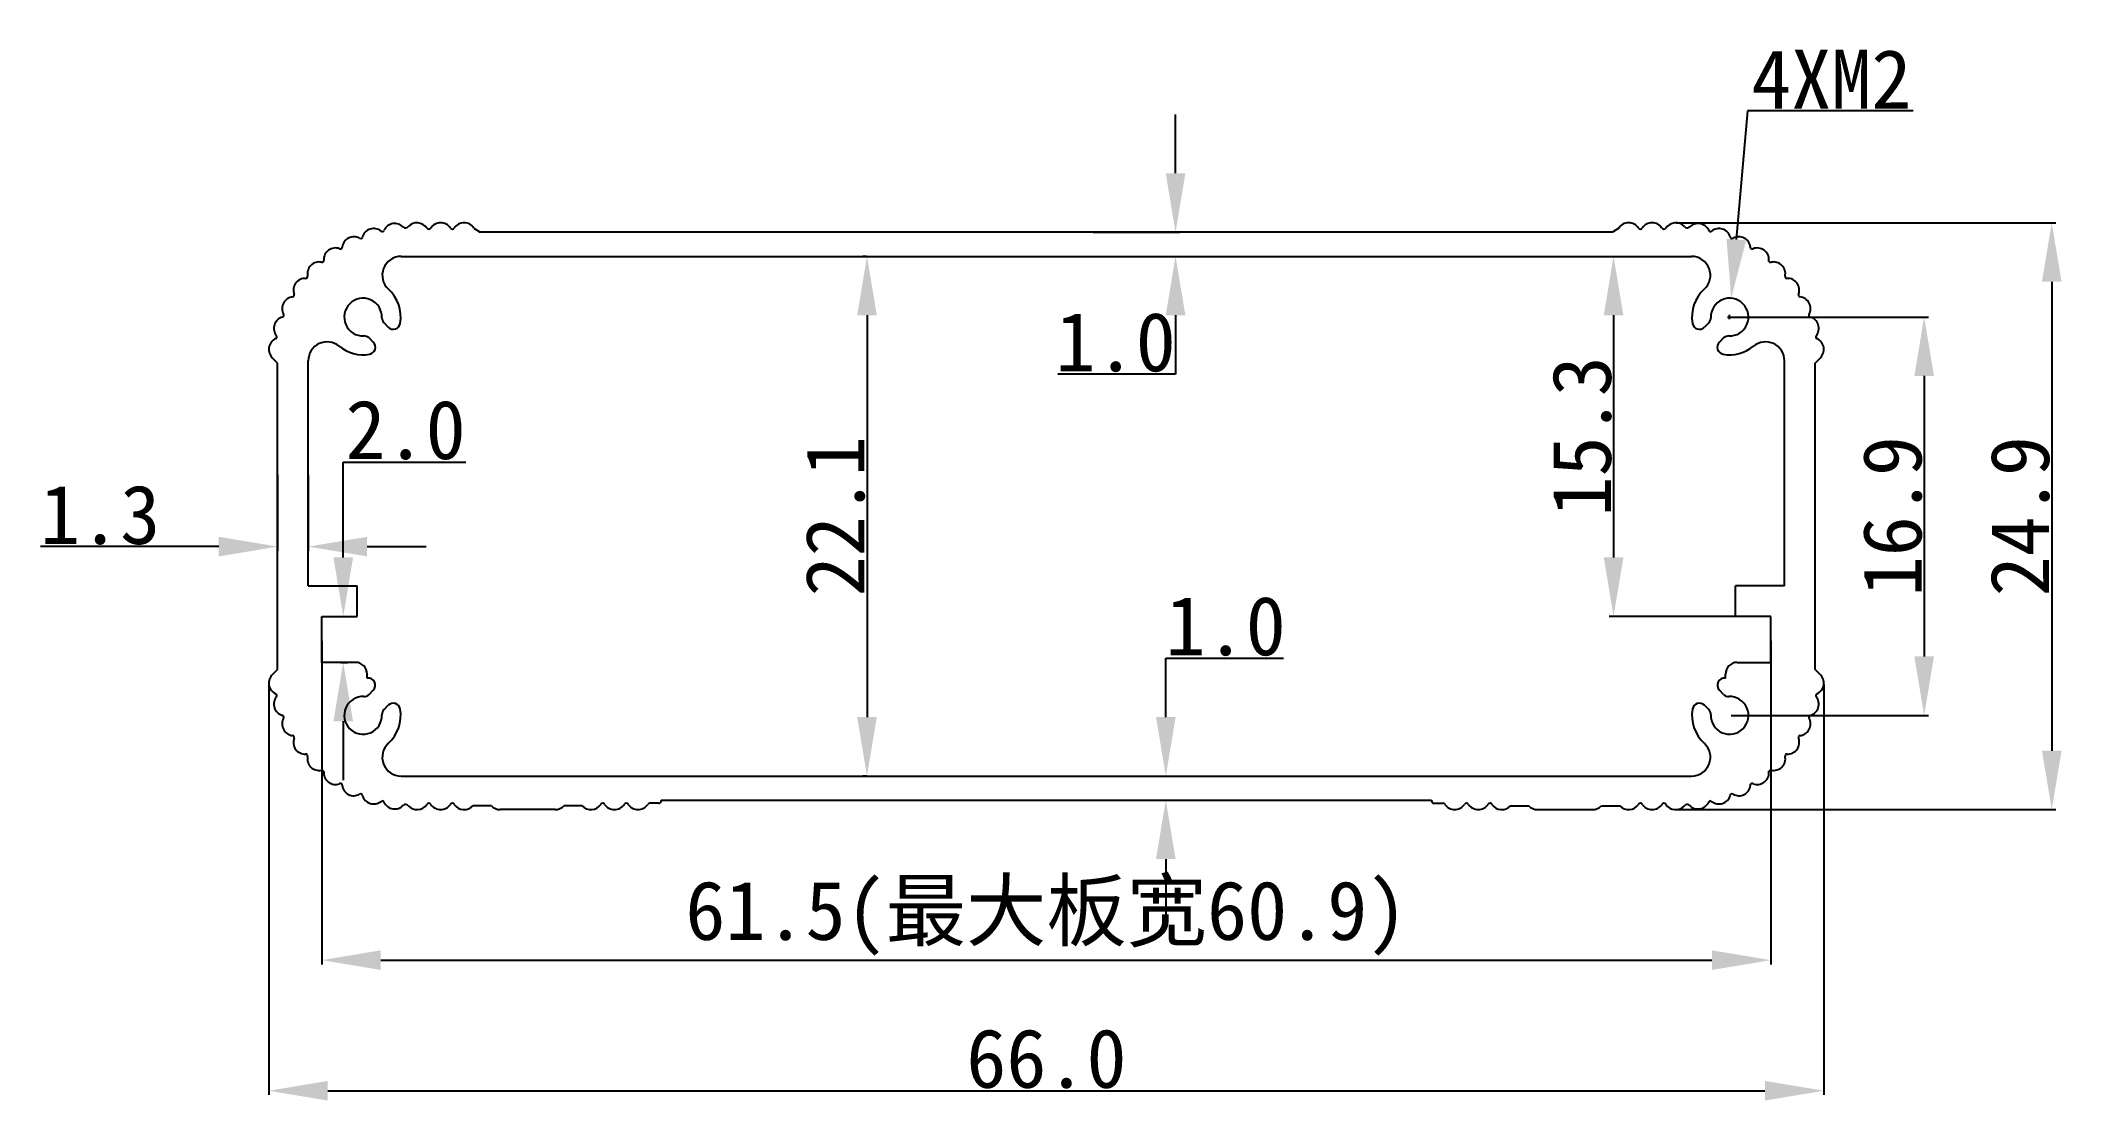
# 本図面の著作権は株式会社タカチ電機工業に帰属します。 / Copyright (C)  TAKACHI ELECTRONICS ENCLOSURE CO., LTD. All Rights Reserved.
# Model space of a CAD drawing. Header units: inches. Extents: x 5.4 to 91.2, y -16.3 to 28.7.
import ezdxf

# ---------------------------------------------------------------- set-up
doc = ezdxf.new("R2010")
doc.units = ezdxf.units.IN
doc.header["$MEASUREMENT"] = 0
doc.layers.get('Defpoints').update_dxf_attribs({"lineweight": 25})
doc.layers.add('1', color=30, linetype='Continuous')
doc.layers.add('粗实线', color=7, linetype='Continuous', lineweight=25)
doc.styles.get("Standard").update_dxf_attribs({"font": 'simhei.ttf'})
doc.dimstyles.get("Standard").update_dxf_attribs({"dimtxt": 2.5, "dimasz": 2.5, "dimexe": 0.18, "dimexo": 0.0625, "dimgap": 0.09, "dimtad": 1, "dimtoh": 1, "dimdec": 1, "dimzin": 0, "dimdsep": 46, "dimtxsty": 'Standard', "dimcen": 0.09, "dimadec": 0, "dimazin": 0, "dimtfac": 1, "dimtdec": 1, "dimtofl": 0, "dimtmove": 0, "dimatfit": 3, "dimfxl": 1, "dimtolj": 1, "dimtzin": 0, "dimarcsym": 0})

# ---------------------------------------------------------------- blocks, each defined once
blk = doc.blocks.new('*D47')
at = {"color": 0, "lineweight": -2}
for p, q in [((74.811, 20.915), (90.929, 20.915)), ((90.749, 18.415), (90.749, -1.482)), ((74.811, -3.982), (90.929, -3.982))]:
    blk.add_line(p, q, dxfattribs=at)
at = {"color": 0}
for points in [[(90.333, 18.415), (91.166, 18.415), (90.749, 20.915)], [(90.333, -1.482), (91.166, -1.482), (90.749, -3.982)]]:
    blk.add_solid(points, dxfattribs=at)
at = {"layer": 'Defpoints', "color": 0}
for p in [(74.748, 20.915), (74.748, -3.982), (90.749, -3.982)]:
    blk.add_point(p, dxfattribs=at)
at = {"color": 0, "insert": (89.409, 8.467), "char_height": 2.5, "attachment_point": 5, "rotation": 90}
blk.add_mtext('\\A1;24.9', dxfattribs=at)
blk = doc.blocks.new('*D48')
at = {"layer": '1', "color": 0, "lineweight": -2}
for p, q in [((17.326, 3.179), (17.326, -10.549)), ((78.826, 3.179), (78.826, -10.549)), ((19.826, -10.369), (76.326, -10.369))]:
    blk.add_line(p, q, dxfattribs=at)
at = {"layer": '1', "color": 0}
for points in [[(19.826, -9.952), (19.826, -10.785), (17.326, -10.369)], [(76.326, -9.952), (76.326, -10.785), (78.826, -10.369)]]:
    blk.add_solid(points, dxfattribs=at)
at = {"layer": 'Defpoints', "color": 0}
for p in [(17.326, 3.242), (78.826, 3.242), (78.826, -10.369)]:
    blk.add_point(p, dxfattribs=at)
at = {"layer": '1', "color": 0, "insert": (48.076, -8.593), "char_height": 2.5, "width": 37.90318, "attachment_point": 5}
blk.add_mtext('\\A1;61.5(最大板宽60.9)', dxfattribs=at)
blk = doc.blocks.new('*D49')
at = {"color": 0, "lineweight": -2}
for p, q in [((77.834, 25.674), (77.361, 20.205)), ((84.862, 25.674), (77.834, 25.674)), ((76.986, 16.917), (77.166, 16.917)), ((77.076, 16.827), (77.076, 17.007))]:
    blk.add_line(p, q, dxfattribs=at)
at = {"color": 0}
blk.add_solid([(76.945, 20.24), (77.776, 20.169), (77.145, 17.714)], dxfattribs=at)
at = {"layer": 'Defpoints', "color": 0}
for p in [(77.145, 17.714), (77.007, 16.12)]:
    blk.add_point(p, dxfattribs=at)
at = {"color": 0, "insert": (81.393, 27.014), "char_height": 2.5, "attachment_point": 5}
blk.add_mtext('\\A1;{\\f@SimHei|b0|i0|c134|p49;4XM2}', dxfattribs=at)
blk = doc.blocks.new('*D50')
at = {"color": 0, "lineweight": -2}
for p, q in [((18.234, 6.717), (18.234, 10.766)), ((18.234, 10.766), (23.437, 10.766)), ((18.138, 4.217), (18.414, 4.217)), ((18.138, 2.267), (18.414, 2.267)), ((18.234, -0.233), (18.234, -2.733))]:
    blk.add_line(p, q, dxfattribs=at)
at = {"color": 0}
for points in [[(17.818, 6.717), (18.651, 6.717), (18.234, 4.217)], [(17.818, -0.233), (18.651, -0.233), (18.234, 2.267)]]:
    blk.add_solid(points, dxfattribs=at)
at = {"layer": 'Defpoints', "color": 0}
for p in [(18.076, 4.217), (18.076, 2.267), (18.234, 2.267)]:
    blk.add_point(p, dxfattribs=at)
at = {"color": 0, "insert": (20.881, 12.12), "char_height": 2.5, "attachment_point": 5}
blk.add_mtext('\\A1;2.0', dxfattribs=at)
blk = doc.blocks.new('*D51')
at = {"color": 0, "lineweight": -2}
for p, q in [((71.099, 19.492), (72.331, 19.492)), ((72.151, 16.992), (72.151, 6.717)), ((78.014, 4.217), (71.971, 4.217))]:
    blk.add_line(p, q, dxfattribs=at)
at = {"color": 0}
for points in [[(71.735, 16.992), (72.568, 16.992), (72.151, 19.492)], [(71.735, 6.717), (72.568, 6.717), (72.151, 4.217)]]:
    blk.add_solid(points, dxfattribs=at)
at = {"layer": 'Defpoints', "color": 0}
for p in [(71.036, 19.492), (72.151, 4.217), (78.076, 4.217)]:
    blk.add_point(p, dxfattribs=at)
at = {"color": 0, "insert": (70.811, 11.854), "char_height": 2.5, "attachment_point": 5, "rotation": 90}
blk.add_mtext('\\A1;15.3', dxfattribs=at)
blk = doc.blocks.new('*D52')
at = {"color": 0, "lineweight": -2}
for p, q in [((40.442, 19.492), (40.284, 19.492)), ((40.464, 16.992), (40.464, -0.058)), ((40.442, -2.558), (40.284, -2.558))]:
    blk.add_line(p, q, dxfattribs=at)
at = {"color": 0}
for points in [[(40.047, 16.992), (40.88, 16.992), (40.464, 19.492)], [(40.047, -0.058), (40.88, -0.058), (40.464, -2.558)]]:
    blk.add_solid(points, dxfattribs=at)
at = {"layer": 'Defpoints', "color": 0}
for p in [(40.505, 19.492), (40.464, -2.558), (40.505, -2.558)]:
    blk.add_point(p, dxfattribs=at)
at = {"color": 0, "insert": (39.124, 8.467), "char_height": 2.5, "attachment_point": 5, "rotation": 90}
blk.add_mtext('\\A1;22.1', dxfattribs=at)
blk = doc.blocks.new('*D53')
at = {"color": 0, "lineweight": -2}
for p, q in [((15.079, 1.379), (15.079, -16.091)), ((81.076, 1.323), (81.076, -16.091)), ((17.579, -15.911), (78.576, -15.911))]:
    blk.add_line(p, q, dxfattribs=at)
at = {"color": 0}
for points in [[(17.579, -15.494), (17.579, -16.327), (15.079, -15.911)], [(78.576, -15.494), (78.576, -16.327), (81.076, -15.911)]]:
    blk.add_solid(points, dxfattribs=at)
at = {"layer": 'Defpoints', "color": 0}
for p in [(15.079, 1.441), (81.076, 1.386), (81.076, -15.911)]:
    blk.add_point(p, dxfattribs=at)
at = {"color": 0, "insert": (48.078, -14.557), "char_height": 2.5, "attachment_point": 5}
blk.add_mtext('\\A1;66.0', dxfattribs=at)
blk = doc.blocks.new('*D54')
at = {"color": 0, "lineweight": -2}
for p, q in [((53.147, -0.058), (53.147, 2.442)), ((53.147, 2.442), (58.139, 2.442)), ((51.557, -2.558), (53.327, -2.558)), ((51.557, -3.583), (53.327, -3.583)), ((53.147, -6.083), (53.147, -8.583))]:
    blk.add_line(p, q, dxfattribs=at)
at = {"color": 0}
for points in [[(52.73, -0.058), (53.564, -0.058), (53.147, -2.558)], [(52.73, -6.083), (53.564, -6.083), (53.147, -3.583)]]:
    blk.add_solid(points, dxfattribs=at)
at = {"layer": 'Defpoints', "color": 0}
for p in [(51.494, -2.558), (51.494, -3.583), (53.147, -3.583)]:
    blk.add_point(p, dxfattribs=at)
at = {"color": 0, "insert": (55.688, 3.796), "char_height": 2.5, "attachment_point": 5}
blk.add_mtext('\\A1;1.0', dxfattribs=at)
blk = doc.blocks.new('*D55')
at = {"color": 0, "lineweight": -2}
for p, q in [((53.56, 23.017), (53.56, 25.517)), ((50.07, 20.517), (53.74, 20.517)), ((50.07, 19.492), (53.74, 19.492)), ((53.56, 16.992), (53.56, 14.492)), ((53.56, 14.492), (48.568, 14.492))]:
    blk.add_line(p, q, dxfattribs=at)
at = {"color": 0}
for points in [[(53.143, 23.017), (53.977, 23.017), (53.56, 20.517)], [(53.143, 16.992), (53.977, 16.992), (53.56, 19.492)]]:
    blk.add_solid(points, dxfattribs=at)
at = {"layer": 'Defpoints', "color": 0}
for p in [(50.007, 20.517), (50.007, 19.492), (53.56, 19.492)]:
    blk.add_point(p, dxfattribs=at)
at = {"color": 0, "insert": (51.019, 15.846), "char_height": 2.5, "attachment_point": 5}
blk.add_mtext('\\A1;1.0', dxfattribs=at)
blk = doc.blocks.new('*D56')
at = {"color": 0, "lineweight": -2}
for p, q in [((15.449, 10.229), (15.449, 6.997)), ((16.749, 10.229), (16.749, 6.997)), ((12.949, 7.177), (5.381, 7.177)), ((19.249, 7.177), (21.749, 7.177))]:
    blk.add_line(p, q, dxfattribs=at)
at = {"color": 0}
for points in [[(12.949, 7.594), (12.949, 6.761), (15.449, 7.177)], [(19.249, 7.594), (19.249, 6.761), (16.749, 7.177)]]:
    blk.add_solid(points, dxfattribs=at)
at = {"layer": 'Defpoints', "color": 0}
for p in [(15.449, 10.291), (16.749, 10.291), (15.449, 7.177)]:
    blk.add_point(p, dxfattribs=at)
at = {"color": 0, "insert": (7.915, 8.517), "char_height": 2.5, "attachment_point": 5}
blk.add_mtext('\\A1;1.3', dxfattribs=at)
blk = doc.blocks.new('*D57')
at = {"color": 0, "lineweight": -2}
for p, q in [((77.049, 16.917), (85.513, 16.917)), ((85.333, 14.417), (85.333, 2.517)), ((77.139, 0.017), (85.513, 0.017))]:
    blk.add_line(p, q, dxfattribs=at)
at = {"color": 0}
for points in [[(84.916, 14.417), (85.75, 14.417), (85.333, 16.917)], [(84.916, 2.517), (85.75, 2.517), (85.333, 0.017)]]:
    blk.add_solid(points, dxfattribs=at)
at = {"layer": 'Defpoints', "color": 0}
for p in [(76.986, 16.917), (77.076, 0.017), (85.333, 0.017)]:
    blk.add_point(p, dxfattribs=at)
at = {"color": 0, "insert": (83.993, 8.467), "char_height": 2.5, "attachment_point": 5, "rotation": 90}
blk.add_mtext('\\A1;16.9', dxfattribs=at)

msp = doc.modelspace()

# ---------------------------------------------------------------- linework, layer by layer
for p, q in [((19.964, 16.668), (20.146, 16.486)), ((76.188, 16.668), (76.006, 16.486)), ((19.329, 16.03), (19.511, 15.849)), ((76.823, 16.03), (76.641, 15.849)), ((19.329, 0.903), (19.511, 1.085)), ((76.823, 0.903), (76.641, 1.085)), ((19.964, 0.266), (20.146, 0.447)), ((76.188, 0.266), (76.006, 0.447))]:
    msp.add_line(p, q)
for centre, radius, start, end in [((20.691, 18.692), 0.8, 90, 227.69593), ((75.461, 18.692), 0.8, 312.30407, 90), ((19.076, 16.917), 1.6, 350.35809, 47.69593), ((19.076, 16.917), 1.6, 350.35809, 47.69593), ((77.076, 16.917), 1.6, 132.30407, 189.64191), ((77.076, 16.917), 1.6, 132.30407, 189.64191), ((19.076, 16.917), 0.8, 358.10956, 272.13778), ((77.076, 16.917), 0.8, 267.86222, 181.89044), ((20.175, 16.881), 0.3, 178.10956, 225.12367), ((20.357, 16.699), 0.3, 225.12367, 350.35809), ((75.795, 16.699), 0.3, 189.64191, 314.87633), ((75.977, 16.881), 0.3, 314.87633, 1.89044), ((17.549, 15.065), 0.8, 50.48232, 180), ((19.076, 16.917), 1.6, 230.48232, 279.88925), ((19.117, 15.818), 0.3, 45.12367, 92.13778), ((19.299, 15.636), 0.3, 279.88925, 45.12367), ((76.853, 15.636), 0.3, 134.87633, 260.11075), ((77.076, 16.917), 1.6, 260.11075, 309.51768), ((77.035, 15.818), 0.3, 87.86222, 134.87633), ((78.603, 15.065), 0.8, 0, 129.51768), ((19.117, 1.116), 0.3, 267.86222, 314.87633), ((19.299, 1.297), 0.3, 314.87633, 99.67672), ((76.853, 1.297), 0.3, 80.32328, 225.12367), ((77.035, 1.116), 0.3, 225.12367, 272.13778), ((19.076, 0.017), 0.8, 87.86222, 1.89044), ((20.175, 0.053), 0.3, 134.87633, 181.89044), ((20.357, 0.235), 0.3, 9.64191, 134.87633), ((19.076, 0.017), 1.6, 312.30407, 9.64191), ((77.076, 0.017), 1.6, 170.35809, 227.69593), ((75.795, 0.235), 0.3, 45.12367, 170.35809), ((75.977, 0.053), 0.3, 358.10956, 45.12367), ((77.076, 0.017), 0.8, 178.10956, 92.13778), ((20.691, -1.758), 0.8, 132.30407, 270), ((75.461, -1.758), 0.8, 270, 47.69593)]:
    msp.add_arc(centre, radius, start, end)
at = {"layer": '粗实线'}
for p, q in [((19.933, 20.551), (19.963, 20.597)), ((23.782, 20.693), (24.049, 20.517)), ((72.37, 20.693), (72.103, 20.517)), ((76.219, 20.551), (76.189, 20.597)), ((18.188, 19.843), (18.188, 19.884)), ((19.025, 20.26), (19.048, 20.31)), ((72.103, 20.517), (24.049, 20.517)), ((77.127, 20.26), (77.104, 20.31)), ((77.964, 19.843), (77.964, 19.884)), ((17.406, 19.279), (17.406, 19.328)), ((20.691, 19.492), (75.461, 19.492)), ((78.746, 19.279), (78.746, 19.328)), ((15.449, 14.967), (15.238, 15.179)), ((15.449, 1.967), (15.449, 14.967)), ((16.749, 5.517), (16.749, 15.065)), ((79.403, 5.517), (79.403, 15.065)), ((80.703, 14.967), (80.914, 15.179)), ((80.703, 1.967), (80.703, 14.967)), ((16.749, 5.517), (18.826, 5.517)), ((18.826, 4.217), (18.826, 5.517)), ((77.326, 4.217), (77.326, 5.517)), ((79.403, 5.517), (77.326, 5.517)), ((17.326, 2.267), (17.326, 4.217)), ((17.326, 4.217), (18.826, 4.217)), ((78.826, 4.217), (77.326, 4.217)), ((78.826, 2.267), (78.826, 4.217)), ((15.238, 1.754), (15.449, 1.967)), ((18.749, 2.267), (17.326, 2.267)), ((19.249, 1.593), (19.249, 1.767)), ((76.903, 1.593), (76.903, 1.767)), ((77.403, 2.267), (78.826, 2.267)), ((80.914, 1.754), (80.703, 1.967)), ((17.406, -2.394), (17.406, -2.345)), ((20.691, -2.558), (75.461, -2.558)), ((78.746, -2.394), (78.746, -2.345)), ((18.188, -2.95), (18.188, -2.909)), ((19.048, -3.377), (19.025, -3.326)), ((77.104, -3.377), (77.127, -3.326)), ((77.964, -2.95), (77.964, -2.909)), ((19.963, -3.664), (19.933, -3.617)), ((24.52, -3.815), (23.74, -3.815)), ((27.225, -3.983), (24.895, -3.983)), ((28.37, -3.815), (27.599, -3.815)), ((31.629, -3.715), (31.245, -3.715)), ((31.729, -3.583), (64.423, -3.583)), ((31.729, -3.583), (31.729, -3.615)), ((64.423, -3.583), (64.423, -3.615)), ((64.523, -3.715), (64.907, -3.715)), ((67.782, -3.815), (68.553, -3.815)), ((68.927, -3.983), (71.257, -3.983)), ((71.632, -3.815), (72.412, -3.815)), ((76.189, -3.664), (76.219, -3.617))]:
    msp.add_line(p, q, dxfattribs=at)
for centre, radius, start, end in [((19.529, 20.176), 0.5, 51.55731, 164.44269), ((20.418, 20.39), 0.5, 42.55731, 155.44269), ((20.878, 20.847), 0.151, 232.48083, 321.68035), ((21.365, 20.417), 0.5, 33.55731, 137.61145), ((21.865, 20.748), 0.1, 213.55731, 326.44269), ((22.365, 20.417), 0.5, 33.55731, 146.44269), ((22.865, 20.748), 0.1, 213.55731, 326.44269), ((23.365, 20.417), 0.5, 33.55731, 146.44269), ((72.787, 20.417), 0.5, 33.55731, 146.44269), ((73.287, 20.748), 0.1, 213.55731, 326.44269), ((73.787, 20.417), 0.5, 33.55731, 146.44269), ((74.287, 20.748), 0.1, 213.55731, 326.44269), ((74.787, 20.417), 0.5, 42.38855, 146.44269), ((75.274, 20.847), 0.151, 218.31965, 307.51917), ((75.734, 20.39), 0.5, 24.55731, 137.44269), ((76.623, 20.176), 0.5, 15.55731, 128.44269), ((17.905, 19.349), 0.5, 69.55731, 182.44269), ((18.115, 19.911), 0.1, 249.55731, 316.92982), ((18.685, 19.826), 0.5, 60.55731, 173.44269), ((18.98, 20.349), 0.1, 240.55731, 297), ((19.902, 20.646), 0.1, 231.55731, 288), ((76.25, 20.646), 0.1, 252, 308.44269), ((77.172, 20.349), 0.1, 243, 299.44269), ((77.467, 19.826), 0.5, 6.55731, 119.44269), ((78.037, 19.911), 0.1, 223.07018, 290.44269), ((78.247, 19.349), 0.5, 357.55731, 110.44269), ((17.21, 18.755), 0.5, 78.55731, 191.44269), ((17.329, 19.343), 0.1, 258.55731, 319.87094), ((78.823, 19.343), 0.1, 220.12906, 281.44269), ((78.942, 18.755), 0.5, 348.55731, 101.44269), ((16.617, 18.06), 0.5, 87.55731, 200.44269), ((16.642, 18.66), 0.1, 267.55731, 310.63007), ((16.622, 18.636), 0.1, 328.36993, 11.44269), ((79.53, 18.636), 0.1, 168.55731, 211.63007), ((79.51, 18.66), 0.1, 229.36993, 272.44269), ((79.535, 18.06), 0.5, 339.55731, 92.44269), ((16.139, 17.281), 0.5, 96.55731, 209.44269), ((16.071, 17.877), 0.1, 276.55731, 319.63007), ((16.055, 17.851), 0.1, 337.36993, 20.44269), ((80.097, 17.851), 0.1, 159.55731, 202.63007), ((80.081, 17.877), 0.1, 220.36993, 263.44269), ((80.013, 17.281), 0.5, 330.55731, 83.44269), ((15.789, 16.436), 0.5, 105.55731, 218.44269), ((15.628, 17.014), 0.1, 285.55731, 328.63007), ((15.617, 16.986), 0.1, 346.36993, 29.44269), ((80.535, 16.986), 0.1, 150.55731, 193.63007), ((80.524, 17.014), 0.1, 211.36993, 254.44269), ((80.363, 16.436), 0.5, 321.55731, 74.44269), ((15.576, 15.548), 0.5, 114.55731, 227.44269), ((15.327, 16.093), 0.1, 294.55731, 337.63007), ((15.319, 16.063), 0.1, 355.36993, 38.44269), ((80.833, 16.063), 0.1, 141.55731, 184.63007), ((80.825, 16.093), 0.1, 202.36993, 245.44269), ((80.576, 15.548), 0.5, 312.55731, 65.44269), ((15.576, 1.386), 0.5, 132.55731, 245.44269), ((18.749, 1.767), 0.5, 0, 90), ((77.403, 1.767), 0.5, 90, 180), ((80.576, 1.386), 0.5, 294.55731, 47.44269), ((15.327, 0.84), 0.1, 22.36993, 65.44269), ((15.319, 0.87), 0.1, 321.55731, 4.63007), ((80.825, 0.84), 0.1, 114.55731, 157.63007), ((80.833, 0.87), 0.1, 175.36993, 218.44269), ((15.789, 0.497), 0.5, 141.55731, 254.44269), ((15.628, -0.081), 0.1, 31.36993, 74.44269), ((80.524, -0.081), 0.1, 105.55731, 148.63007), ((80.363, 0.497), 0.5, 285.55731, 38.44269), ((16.139, -0.347), 0.5, 150.55731, 263.44269), ((15.617, -0.052), 0.1, 330.55731, 13.63007), ((16.071, -0.943), 0.1, 40.36993, 83.44269), ((80.081, -0.943), 0.1, 96.55731, 139.63007), ((80.013, -0.347), 0.5, 276.55731, 29.44269), ((80.535, -0.052), 0.1, 166.36993, 209.44269), ((16.617, -1.127), 0.5, 159.55731, 272.44269), ((16.055, -0.917), 0.1, 339.55731, 22.63007), ((16.642, -1.726), 0.1, 49.36993, 92.44269), ((16.622, -1.703), 0.1, 348.55731, 31.63007), ((79.53, -1.703), 0.1, 148.36993, 191.44269), ((79.51, -1.726), 0.1, 87.55731, 130.63007), ((79.535, -1.127), 0.5, 267.55731, 20.44269), ((80.097, -0.917), 0.1, 157.36993, 200.44269), ((17.21, -1.822), 0.5, 168.55731, 281.44269), ((17.329, -2.41), 0.1, 40.12906, 101.44269), ((17.905, -2.415), 0.5, 177.55731, 290.44269), ((78.247, -2.415), 0.5, 249.55731, 2.44269), ((78.823, -2.41), 0.1, 78.55731, 139.87094), ((78.942, -1.822), 0.5, 258.55731, 11.44269), ((18.115, -2.977), 0.1, 43.07018, 110.44269), ((18.685, -2.893), 0.5, 186.55731, 299.44269), ((18.98, -3.415), 0.1, 63, 119.44269), ((19.529, -3.243), 0.5, 195.55731, 308.44269), ((76.623, -3.243), 0.5, 231.55731, 344.44269), ((77.172, -3.415), 0.1, 60.55731, 117), ((77.467, -2.893), 0.5, 240.55731, 353.44269), ((78.037, -2.977), 0.1, 69.55731, 136.92982), ((19.902, -3.713), 0.1, 72, 128.44269), ((20.418, -3.456), 0.5, 204.55731, 317.44269), ((20.878, -3.914), 0.151, 38.31965, 127.51917), ((21.365, -3.483), 0.5, 222.38855, 326.44269), ((21.865, -3.815), 0.1, 33.55731, 146.44269), ((22.365, -3.483), 0.5, 213.55731, 326.44269), ((22.865, -3.815), 0.1, 33.55731, 146.44269), ((23.365, -3.483), 0.5, 213.55731, 318.44605), ((24.895, -3.483), 0.5, 221.55395, 270), ((27.225, -3.483), 0.5, 270, 318.44605), ((28.745, -3.483), 0.5, 221.55395, 326.44269), ((29.245, -3.815), 0.1, 33.55731, 146.44269), ((29.745, -3.483), 0.5, 213.55731, 326.44269), ((30.245, -3.815), 0.1, 33.55731, 146.44269), ((30.745, -3.483), 0.5, 213.55731, 326.44269), ((31.245, -3.815), 0.1, 90, 146.44269), ((31.629, -3.615), 0.1, 270, 0), ((64.523, -3.615), 0.1, 180, 270), ((64.907, -3.815), 0.1, 33.55731, 90), ((65.407, -3.483), 0.5, 213.55731, 326.44269), ((65.907, -3.815), 0.1, 33.55731, 146.44269), ((66.407, -3.483), 0.5, 213.55731, 326.44269), ((66.907, -3.815), 0.1, 33.55731, 146.44269), ((67.407, -3.483), 0.5, 213.55731, 318.44605), ((68.927, -3.483), 0.5, 221.55395, 270), ((71.257, -3.483), 0.5, 270, 318.44605), ((72.787, -3.483), 0.5, 221.55395, 326.44269), ((73.287, -3.815), 0.1, 33.55731, 146.44269), ((73.787, -3.483), 0.5, 213.55731, 326.44269), ((74.287, -3.815), 0.1, 33.55731, 146.44269), ((74.787, -3.483), 0.5, 213.55731, 317.61145), ((75.274, -3.914), 0.151, 52.48083, 141.68035), ((75.734, -3.456), 0.5, 222.55731, 335.44269), ((76.25, -3.713), 0.1, 51.55731, 108)]:
    msp.add_arc(centre, radius, start, end, dxfattribs=at)

# ---------------------------------------------------------------- dimensions: what is measured, and where the dimension line sits
dim = msp.add_diameter_dim_2p(p1=(77.007, 16.12), p2=(77.145, 17.714), text='{\\f@SimHei|b0|i0|c134|p49;4XM2}', dimstyle='Standard')
dim.commit()
dim.dimension.update_dxf_attribs({"geometry": '*D49', "text_midpoint": (81.393, 25.674), "dimtype": 163})
for base, p1, p2, picture, middle in [((53.56, 19.492), (50.007, 20.517), (50.007, 19.492), '*D55', (51.019, 15.846)), ((90.749, -3.982), (74.748, 20.915), (74.748, -3.982), '*D47', (89.409, 8.467)), ((40.46351807, -2.558185285), (40.504832304, 19.491814715), (40.504832304, -2.558185285), '*D52', (39.12351807, 8.466814715)), ((72.151, 4.217), (71.036, 19.492), (78.076, 4.217), '*D51', (70.811, 11.854)), ((85.333, 0.017), (76.986, 16.917), (77.076, 0.017), '*D57', (83.993, 8.467))]:
    dim = msp.add_linear_dim(base=base, p1=p1, p2=p2, angle=90, dimstyle='Standard')
    dim.commit()
    dim.dimension.update_dxf_attribs({"geometry": picture, "text_midpoint": middle})
for base, p1, p2, picture, middle in [((18.234423205, 2.266814715), (18.075667478, 4.216814715), (18.075667478, 2.266814715), '*D50', (20.88060298, 10.766408546)), ((53.147, -3.583), (51.494, -2.558), (51.494, -3.583), '*D54', (55.688, 2.442))]:
    dim = msp.add_linear_dim(base=base, p1=p1, p2=p2, angle=90, dimstyle='Standard')
    dim.commit()
    dim.dimension.update_dxf_attribs({"geometry": picture, "text_midpoint": middle, "dimtype": 160})
dim = msp.add_linear_dim(base=(15.449, 7.177), p1=(16.749, 10.291), p2=(15.449, 10.291), dimstyle='Standard')
dim.commit()
dim.dimension.update_dxf_attribs({"geometry": '*D56', "text_midpoint": (7.915, 7.177), "dimtype": 160})
dim = msp.add_linear_dim(base=(81.076, -15.911), p1=(15.079, 1.441), p2=(81.076, 1.386), dimstyle='Standard')
dim.commit()
dim.dimension.update_dxf_attribs({"geometry": '*D53', "text_midpoint": (48.078, -14.557)})
at = {"layer": '1'}
dim = msp.add_linear_dim(base=(78.826, -10.369), p1=(17.326, 3.242), p2=(78.826, 3.242), text='<>(最大板宽60.9)', dimstyle='Standard', dxfattribs=at)
dim.commit()
dim.dimension.update_dxf_attribs({"geometry": '*D48', "text_midpoint": (48.076, -8.593)})

doc.saveas('drawing.dxf')
